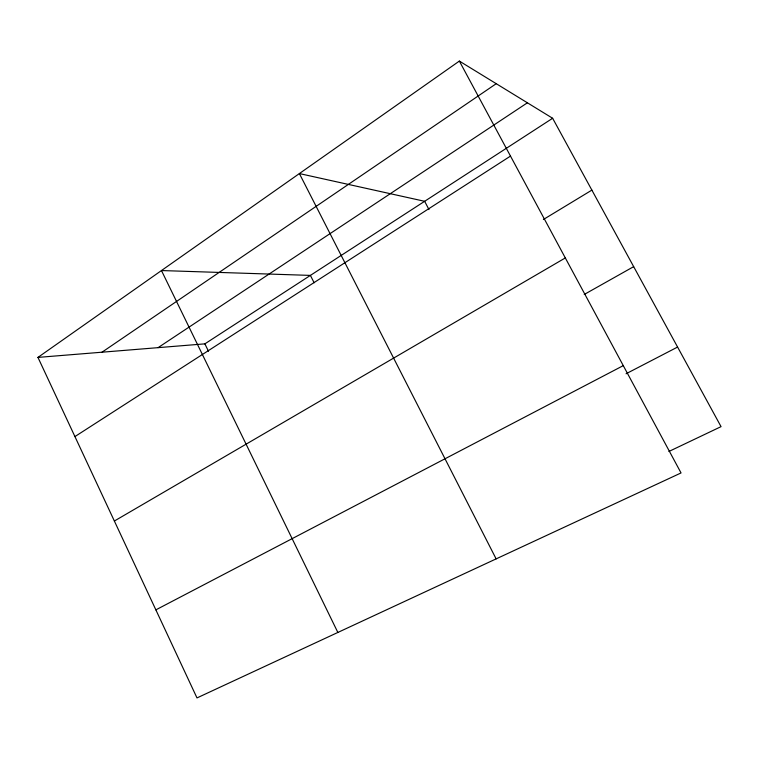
<?xml version="1.0" encoding="UTF-8"?>
<svg xmlns="http://www.w3.org/2000/svg" width="759" height="759" viewBox="0 0 759 759"><rect width="100%" height="100%" fill="white"/><g stroke="black" fill="none" stroke-linecap="round" stroke-linejoin="round"><path stroke-width="1.14" d="M459.356 61.081L681.041 472.942L196.989 697.919L37.95 357.404L459.356 61.081L552.637 118.271L721.05 426.643L668.907 451.472M102 352.204L496.244 83.689M158.071 347.65L527.401 102.797M37.95 357.404L204.873 343.855L552.637 118.271M74.932 436.577L510.503 156.088M543.378 219.512L591.878 190.111M114.372 521.025L565.313 257.937M584.231 294.464L633.67 266.646M155.861 609.866L623.281 365.629M626.071 373.76L677.588 347.053M428.987 209.588L424.642 201.296L299.378 173.564L496.13 558.89M314.131 282.775L310.403 275.403L161.468 270.546L337.85 632.446M204.873 343.855L208.488 351.256"/></g></svg>
